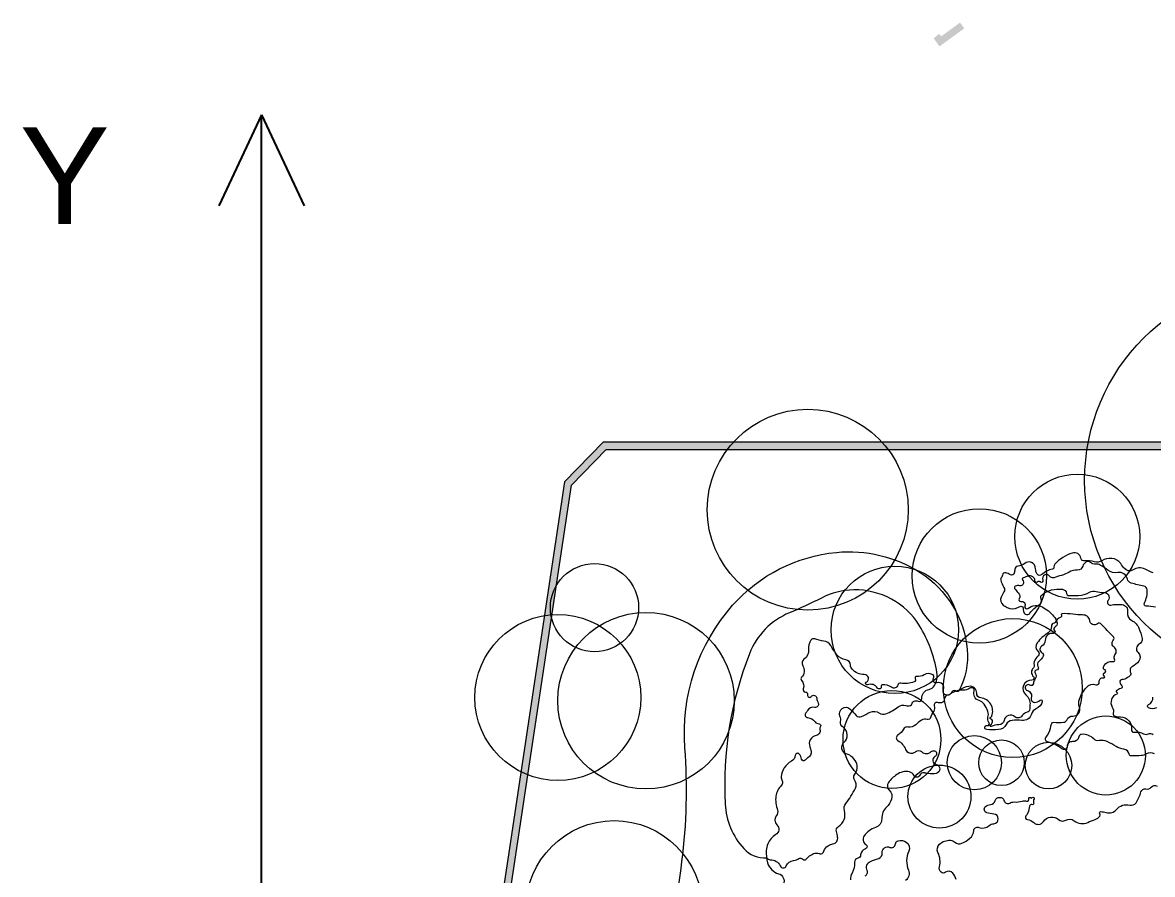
# Model space of a CAD drawing. Header units: millimetres. Extents: x 649586 to 788004, y 156365 to 293101.
# Drawn here: x 649586 to 687372, y 264609 to 293101 of the extents above; entities that cross this region are included whole.
import ezdxf

# ---------------------------------------------------------------- set-up
doc = ezdxf.new("R2010")
doc.units = ezdxf.units.MM
for name, color, linetype in [('archi', 7, 'Continuous'), ('rock', 30, 'Continuous'), ('坐标系', 7, 'Continuous')]:
    doc.layers.add(name, color=color, linetype=linetype)
for name, color, linetype, lineweight in [('archiw', 255, 'Continuous', 0), ('plant', 90, 'Continuous', 0), ('road', 50, 'Continuous', 0)]:
    doc.layers.add(name, color=color, linetype=linetype, lineweight=lineweight)
doc.styles.get("Standard").update_dxf_attribs({"font": 'arial.ttf'})

msp = doc.modelspace()

# ---------------------------------------------------------------- hatches: boundary and pattern name
at = {"layer": 'archiw'}
h = msp.add_hatch(color=256, dxfattribs=at)
h.dxf.hatch_style = 1
edge = h.paths.add_edge_path()
edge.add_line((680109, 292502), (680253, 292304))
edge.add_line((680253, 292304), (681081, 292907))
edge.add_line((681081, 292907), (680940, 293101))
edge.add_line((680940, 293101), (680306, 292640))
edge.add_line((680306, 292640), (680240, 292723))
edge.add_line((680240, 292723), (680053, 292573))
edge.add_line((680053, 292573), (680109, 292502))
at = {"layer": 'archiw', "lineweight": 15}
h = msp.add_hatch(color=0, dxfattribs=at)
h.dxf.hatch_style = 1
h.paths.add_polyline_path([(661537, 169234), (661298, 169215), (661383, 168167), (661622, 168187)])
h.paths.add_polyline_path([(661817, 184138), (661577, 184127), (661602, 183578), (661842, 183588)])
h.paths.add_polyline_path([(661769, 185224), (661529, 185213), (661552, 184686), (661792, 184697)])
h.paths.add_polyline_path([(661125, 192974), (661365, 192988), (661314, 193881), (661074, 193868)])
h.paths.add_polyline_path([(661186, 196156), (660946, 196142), (660992, 195335), (661231, 195349)])
h.paths.add_polyline_path([(763625, 292227), (763625, 259422), (762122, 259422), (762122, 259182), (763625, 259182), (763625, 255406), (763865, 255406), (763865, 292227), (763865, 292467), (740086, 292467), (740086, 292227), (740086, 269506), (726598, 269506), (726598, 269035), (724257, 269035), (724257, 284312), (704266, 284312), (704266, 279065), (668998, 279065), (667715, 277743), (665356, 262079), (663663, 258059), (663663, 234492), (660462, 230565), (653640, 230565), (653640, 207333), (657864, 207333), (657864, 201885), (660763, 201885), (660872, 197588), (656789, 197450), (657658, 181179), (660398, 181179), (661138, 171221), (657138, 170775), (657576, 163625), (702454, 162314), (703246, 163037), (704943, 162990), (707445, 162920), (707452, 163160), (705189, 163223), (705263, 165876), (705270, 166116), (705315, 167725), (707292, 167670), (707298, 167909), (706089, 167943), (706115, 168857), (705875, 168863), (705849, 167950), (705081, 167971), (704949, 163230), (703156, 163280), (702364, 162556), (661981, 163737), (661886, 164916), (661646, 164897), (661739, 163744), (657802, 163859), (657629, 166687), (660311, 166936), (660288, 167175), (657614, 166927), (657391, 170562), (661156, 170981), (661240, 169934), (661479, 169953), (661394, 171008), (660639, 181179), (661950, 181179), (661931, 181589), (661692, 181578), (661699, 181419), (660621, 181419), (657886, 181419), (657669, 185465), (659444, 185526), (659664, 182433), (661649, 182522), (661660, 182289), (661899, 182300), (661870, 182963), (661630, 182953), (661639, 182762), (659887, 182684), (659667, 185773), (657657, 185705), (657580, 187139), (661433, 187344), (661446, 187062), (661686, 187072), (661662, 187597), (657567, 187378), (657431, 189926), (661524, 190161), (661424, 191931), (661185, 191918), (661271, 190387), (657419, 190166), (657042, 197218), (660878, 197348), (660894, 197064), (661133, 197077), (661118, 197356), (660997, 202125), (658104, 202125), (658104, 207573), (653880, 207573), (653880, 230325), (660576, 230325), (663903, 234407), (663903, 258011), (665589, 262013), (667941, 277631), (669100, 278825), (704266, 278825), (704266, 254756), (702638, 254756), (702638, 254516), (702638, 253640), (702878, 253640), (702878, 254516), (704266, 254516), (704266, 251633), (704506, 251633), (704506, 265403), (724017, 265403), (724017, 251681), (724257, 251681), (724257, 252385), (725370, 252385), (725370, 252625), (724257, 252625), (724257, 265883), (724017, 265883), (724017, 265643), (704506, 265643), (704506, 278825), (704506, 284072), (724017, 284072), (724017, 268795), (724017, 267474), (724257, 267474), (724257, 268181), (724497, 268181), (724497, 268795), (726598, 268795), (726598, 252382), (727078, 252382), (727078, 252622), (726838, 252622), (726838, 269266), (740086, 269266), (740086, 255406), (740326, 255406), (740326, 292227)])

# ---------------------------------------------------------------- linework, layer by layer
at = {"layer": 'archi', "lineweight": 15}
for points in [[(763865, 292467), (740086, 292467), (740086, 292227), (740086, 269506), (726598, 269506), (726598, 269035), (724257, 269035), (724257, 284312), (704266, 284312), (704266, 279065), (668998, 279065), (667715, 277743), (665356, 262079), (663663, 258059), (663663, 234492), (660462, 230565), (653640, 230565), (653640, 207333)], [(653880, 207573), (653880, 230325), (660576, 230325), (663903, 234407), (663903, 258011), (665589, 262013), (667941, 277631), (669100, 278825), (704266, 278825)]]:
    msp.add_lwpolyline(points, dxfattribs=at)
at = {"layer": 'plant', "lineweight": 15}
for centre, radius in [((691827, 277790), 6721), ((675845, 276807), 3360), ((684860, 275906), 2090), ((681582, 274595), 2247), ((668714, 273531), 1475), ((678758, 272787), 2131), ((667487, 270526), 2774), ((670435, 270418), 2951), ((682702, 270842), 2322), ((678662, 269123), 1637), ((685816, 268586), 1323), ((681417, 268345), 907), ((682324, 268345), 762), ((683896, 268249), 778), ((680250, 267212), 1053), ((669370, 263457), 2951)]:
    msp.add_circle(centre, radius, dxfattribs=at)
at = {"layer": 'road', "lineweight": 15}
for points in [[(671172, 261313, -0.001438), (671638, 265040, 0.050926), (671735, 268842, -0.202578), (673334, 273609, -0.190019), (676806, 275381, -0.16795), (679604, 274707, -0.230355), (681180, 272129, -0.150053), (680897, 270747, -0.470445), (680820, 270732, 0.487014), (680653, 270695, -0.258015), (680524, 270602, 0.394238), (680419, 270479, -0.363689), (680321, 270350, -0.1311), (680180, 270355, 0.626392), (680078, 270247, -0.251281), (680057, 270073, 0.090199), (679955, 269856, -0.418482), (679842, 269791, 0.20217), (679653, 269767, 0.062928), (679456, 269616, -0.248891), (679197, 269539, 0.337526), (679046, 269465, -0.145392), (678860, 269268, 0.575367), (678860, 269086, -0.166413), (679119, 268787, 0.366161), (679355, 268663, 0.141446), (679456, 268717, -0.410975), (679653, 268717, 0.410975), (679976, 268717, -1.166333), (680098, 268549, 0.713495), (680135, 268288, -0.826554), (680135, 267983, -0.094958), (679874, 267983, 0.007045), (679745, 268006, 0.33379), (679589, 267924, -0.632172), (679394, 267924, 0.235753), (679250, 268037, 0.206544), (678821, 267948, 0.078873), (678544, 267679, 0.385655), (678568, 267430, -0.299272), (678646, 267122, -0.114611), (678481, 266861, 0.202887), (678321, 266471, -0.330197), (678111, 266180, 0.165908), (677730, 265900, 0.429552), (677790, 265610, -0.628217), (677775, 265466, 0.292505), (677615, 265260, -0.32906), (677519, 265151, 0.366056), (677414, 265016, -0.139459), (677327, 264653, 0.153372), (677280, 264429, -0.368384)], [(687399, 274691, -0.007694), (687126, 274822, 0.268635), (686725, 274797, -0.39463), (686427, 274847, -0.012448), (686313, 275003, 0.225682), (686011, 275177, 0.157713), (685678, 275097, -0.212187), (685438, 275066, 0.104713), (685107, 275093, -0.400962), (684980, 275186, 0.456266), (684694, 275358, 0.126594), (684105, 274983, 0.23958), (684080, 274898, -0.405244), (684029, 274820, 0.127889), (683669, 274635, -0.462497), (683515, 274657, -0.146938), (683466, 274834, 0.313999), (683324, 275045, 0.267104), (683105, 275011, -0.14452), (682877, 274919, 0.357468), (682774, 274816, -0.034455), (682752, 274683, -0.524297), (682624, 274634, 0.102945), (682467, 274699, 0.413507), (682354, 274623, -0.10731), (682300, 274495, 0.291169), (682298, 274462, 0.58244)], [(682298, 274462, 0.067079), (682407, 274210, -0.276845), (682407, 274055, 0.024034), (682315, 273884, 0.366542), (682385, 273619, 0.033001), (682516, 273540, 0.243414), (682870, 273540, -0.069347), (682973, 273577, -0.529873), (683054, 273497, 0.205713), (683089, 273348, 0.506023), (683278, 273348, -0.100023), (683586, 273628, 0.38439), (683647, 273827, -0.351014), (683681, 273965, -0.198525), (684361, 274148, -0.346924), (684499, 274008, 0.386486), (684581, 273934, 0.005236), (684905, 273941, 0.127052), (685272, 274049, -0.219442), (685490, 274072, 0.105255), (685736, 274043, -0.652288), (685888, 273770, 0.684093), (685981, 273620, -0.075371), (686359, 273632, -0.435302), (686541, 273382, 0.33984), (686680, 273104, -0.187107), (686924, 272841, -0.042561), (687026, 272505, -0.342778), (686931, 272307, 0.527739), (686891, 272030, -0.392675), (686915, 271738, -0.108463), (686704, 271564, 0.422558), (686642, 271362, -0.361116), (686620, 271250, -0.062042), (686452, 271144, -0.120893), (686357, 271125, 0.459135), (686284, 271047, 0.170024), (686346, 270917, -0.615144), (686315, 270823, 0.162897), (686172, 270750, 0.55018), (686184, 270700, -0.708575), (686184, 270641, 0.478369), (686030, 270206, -0.195742), (686064, 269999, 0.411198), (686127, 269899, 0.055865), (686309, 269877, -0.449458), (686674, 269459, 0.49108), (686768, 269365, -0.150044), (687079, 269312, 0.238265), (687239, 269312, -0.299831), (687402, 269293, 0.263693)], [(687442, 268637, 0.306767), (687168, 268637, -0.140777), (687000, 268582, -0.003101), (686663, 268572, -0.367285), (686595, 268627, 0.322015), (686422, 268793, -0.109971), (686158, 268891, 0.042262), (685864, 269049, 0.141984), (685589, 269083, -0.243742), (685413, 269142, 0.10697), (685236, 269260, 0.118213), (685004, 269292, 0.332108), (684914, 269210, -0.385941), (684699, 269049, 0.431137), (684522, 268893, -0.610287), (684345, 268810, 0.10511), (683864, 269041, -0.566947), (683816, 269197, 0.142974), (683963, 269505, -0.05208), (684004, 269653, -0.330671), (684076, 269698, 0.038572), (684404, 269698, 0.286247), (684506, 269773, -0.323563), (684712, 269905, 0.53876), (684935, 270203, -0.174974), (684935, 270472, -0.098954), (685175, 270870, -0.289988), (685484, 270954, 0.558942), (685595, 271051, -0.540318), (685734, 271181, 0.831481), (685763, 271244, -0.602904), (685777, 271356, 0.804115), (685761, 271464, -0.373457), (685735, 271490, -0.14311), (685757, 271593, -0.337302), (686050, 271725, 0.671218), (686109, 271807, -0.335245), (686121, 271953, 0.447711), (686091, 272208, -0.464192), (686070, 272453, 0.412687), (686070, 272555, -0.011676), (685664, 272982, 0.393993), (685532, 272993, -0.600468), (685276, 273106, 0.237536), (685194, 273243, 0.146109), (685037, 273287, -0.042482), (684715, 273309, 0.050139), (684352, 273329, 0.543758), (684328, 273287, -0.45635), (684293, 273202, 0.224737), (684123, 273038, -0.278496), (684090, 273012, 0.390665), (683996, 272901, -0.26767), (683889, 272694, 0.087912), (683519, 272354, 0.403947), (683553, 272067, -0.473147), (683553, 271923, 0.154498), (683418, 271715, 0.136197), (683418, 271612, -0.275232), (683393, 271520, 0.424917), (683393, 271224, -0.698863), (683340, 271104, 0.723098), (683142, 270615, -0.248556), (683277, 270279, 0.035485), (683272, 270147, -0.364158), (683182, 270031, 0.199671), (683019, 269919, -0.453195), (682771, 269882, 0.574089), (682411, 269756, -0.35607), (682239, 269613, 0.102525), (681983, 269556, -0.957526), (681955, 269613, 0.322189), (682023, 269756, 0.366249), (681961, 269807, -0.872828), (681953, 269859, 0.234173), (682002, 269905, 0.490736), (681630, 270512, -0.390302), (681495, 270667, 0.464386), (681235, 270899, 0.141591), (680897, 270747, 5.85618)], [(680808, 264437, 0.120021), (680694, 264655, 0.396927), (680450, 264679, -0.341794), (680308, 264679, -0.305146), (680247, 264864, 0.185687), (680201, 265343, -0.33741), (680255, 265623, -0.19879), (680618, 265751, -0.171942), (680767, 265689, 0.297651), (681002, 265652, 0.068192), (681267, 265817, 0.202496), (681399, 266073, -0.500941), (681568, 266180, 0.273474), (681907, 266238, -0.158686), (682069, 266305, 0.92831), (682069, 266628, -0.051178), (681837, 266670, -0.596199), (681791, 266877, -0.161096), (681961, 266948, 0.315146), (682119, 267076, -0.755902), (682409, 267076, 0.484959), (682600, 266997, -0.141831), (682744, 267031, 0.078137), (683023, 267060, -0.130729), (683161, 267060, 0.609663), (683241, 267148, -0.839342), (683290, 267177, 0.4605), (683354, 267177, -0.937466), (683413, 267133, 0.249529), (683401, 267005, -0.653908), (683342, 266943, 0.480113), (683262, 266894, -0.055065), (683208, 266670, -0.111259), (683143, 266567, 0.637829), (683187, 266444, -0.17477), (683402, 266344, 0.474518), (683730, 266379, -0.458827), (684231, 266444, 0.328724), (684476, 266421, -0.312766), (684756, 266403, 0.282925), (685211, 266347, -0.029791), (685462, 266445, 0.178889), (685609, 266561, 0.282762), (685609, 266640, -0.615249), (685651, 266708, -0.049109), (685823, 266677, 0.298087), (686173, 266784, -0.29064), (686613, 266927, 0.31947), (686826, 267008, 0.081), (686991, 267371, -0.403428), (687150, 267466, 0.281258), (687333, 267527, -0.356821), (687531, 267564, 0.353069)], [(677761, 264565, 0.460265), (677833, 264742, -0.437149), (677942, 265041, -0.015959), (678218, 265146, 0.349228), (678337, 265334, -0.582412), (678589, 265514, 0.528938), (678779, 265628, -0.323586), (678868, 265737, -0.222031), (679140, 265689, -0.35918), (679224, 265385, 0.204582), (679213, 264750, -0.337234), (679119, 264404, 0.437835)]]:
    msp.add_lwpolyline(points, format="xyb", dxfattribs=at)
msp.add_lwpolyline([(674474, 265167, 0.291473), (674591, 265099, -0.301831), (674928, 264891, 0.640121), (675129, 264891, -0.248054), (675373, 265077, 0.089799), (675552, 265142, -0.360448), (675678, 265120, 0.458233), (675796, 265120, -0.109453), (676041, 265303, -0.21486), (676224, 265303, 0.470544), (676384, 265382, -0.211111), (676528, 265570, -0.083434), (676688, 265627, 0.419739), (676846, 265854, 0.010577), (676805, 266045, -0.317935), (676870, 266206, 0.334307), (677070, 266747, -0.246792), (677115, 266979, 0.056803), (677438, 267491, 0.280164), (677411, 267772, -0.33298), (677411, 267944, 0.122149), (677497, 268148, 0.122024), (677484, 268303, 0.24009), (677133, 268644, -0.591397), (677056, 269017, 0.49826), (677025, 269531, -0.299937), (676945, 269720, 0.147708), (676924, 269904, -0.826362), (677269, 270137, -0.01933), (677463, 269927, 0.349256), (677648, 269891, -0.00723), (677930, 270033, -0.277859), (678246, 270004, 0.258123), (678456, 269977, 0.072105), (678873, 270217, -0.261233), (679127, 270257, 0.180096), (679279, 270257, 0.245381), (679328, 270311, -0.486094), (679537, 270403, 0.589244), (679660, 270482, -0.376924), (679902, 270799, 0.206963), (680082, 270923, 0.182784), (680168, 271360, 0.096579), (679581, 272928, 0.266623), (677383, 274126, 0.112496), (676300, 273853, -0.018523), (675231, 273359, 0.203281), (673895, 271990, 0.106686), (673085, 266959, 0.172471), (673704, 265472, 0.233074)], format="xyb", close=True, dxfattribs=at)
at = {"layer": 'rock', "lineweight": 15}
for points in [[(687481, 273547, 0.033122), (687166, 273581, -0.556824), (687104, 273690, 0.148791), (687197, 274128, 0.331174), (687087, 274251, -0.013599), (686666, 274351, -0.283282), (686536, 274487, 0.402518), (686214, 274706, -0.201194), (685885, 274783, 0.014186), (685630, 274957, 0.178122), (685484, 274989, -0.217838), (685299, 275045, 0.310338), (685158, 275062, 0.208335), (685042, 274918, -0.355401), (684861, 274789, 0.150479), (684584, 274723, -0.058281), (684333, 274611, -0.005734), (684073, 274533, -0.322497), (683935, 274583, 0.91327), (683708, 274456, -0.822647), (683614, 274390, 0.400843), (683531, 274390, -0.665664), (683443, 274429, 1.016099), (683443, 274429, 0.528305), (683215, 274586, -0.022805), (683053, 274532, 0.551908), (683031, 274459, -0.32893), (683044, 274309, -0.314758), (682940, 274264, 0.149059), (682786, 274249, 0.477151), (682765, 274175, 0.050604), (682888, 274030, -0.348295), (682916, 273825, 0.641036), (682975, 273740, -0.577193), (683111, 273578, 0.738376), (683208, 273505, -0.124729), (683449, 273600, -0.152672), (683683, 273559, -0.099447), (684070, 273249, -0.107944), (684188, 273023, -0.369924), (684129, 272898, 0.518864), (684101, 272756, -0.717105), (684056, 272669, 0.453707), (683787, 272443, -0.260789), (683668, 272240, 0.243922), (683608, 272146, 0.317517), (683679, 272025, -0.422121), (683720, 271911, -0.119369), (683573, 271733, 0.402279), (683545, 271561, -0.567288), (683489, 271439, 0.583192), (683447, 271341, -0.337389), (683447, 271145, 0.148242), (683391, 270994, -0.584244), (683275, 270939, 1.165207), (683190, 270763, -0.41568), (683322, 270510, 0.523762), (683434, 270364, 0.161094), (683615, 270435, -0.733148), (683690, 270386, -0.225854), (683483, 270147, 0.220968), (683327, 269970, -0.370048), (683006, 269762, 0.067075), (682677, 269762, 0.246052), (682483, 269624, -0.25969), (682225, 269451, -0.041361), (681830, 269451, -1.045963), (681847, 269589, 0.704487), (681907, 269695, -0.260755), (681872, 269868, 0.155585), (681872, 270055, 0.086213), (681741, 270306, 0.154346), (681575, 270422, -0.219379), (681420, 270563, -0.175359), (681411, 270734, 0.718366), (681268, 270835, -0.175733), (681035, 270768, 0.188233), (680600, 270632, -0.768522), (680384, 270791, 0.627362), (680174, 271018, -0.684934), (680050, 271176, 0.449135), (680010, 271301, 0.245743), (679736, 271283, -0.167631), (679491, 271230, 0.608446), (679440, 271154, -0.445811), (679402, 271047, -0.149019), (678961, 271005, 0.395237), (678857, 270941, -0.523509), (678650, 270867, 0.173075), (678349, 270954, 0.454427), (678305, 270896, -0.821759), (678176, 270843, 0.347066), (677842, 270952, -0.933892), (677804, 271036, 0.788009), (677737, 271294, -0.223399), (677328, 271478, -0.165543), (677274, 271612, 0.360837), (677116, 271784, -0.191862), (676830, 271944, -0.041131), (676615, 272261, 0.243932), (676379, 272415, -0.067595), (676078, 272486, 0.349734), (675953, 272447, 0.173326), (675871, 272125, -0.273568), (675720, 271807, 0.411577), (675677, 271589, -0.359126), (675638, 271203, 0.411281), (675636, 271095, -0.289261), (675694, 270818, 0.512041), (675766, 270710, -0.466765), (675842, 270612, 0.805744), (675961, 270558, -0.678956), (676148, 270508, 0.077646), (676195, 270339, -0.612918), (676080, 270195, 0.321213), (675835, 270086, -0.053768), (675783, 270016, 0.611284), (675842, 269855, -0.202983), (676093, 269710, 0.237791), (676222, 269647, -0.590943), (676272, 269558, 0.196787), (676255, 269455, -0.424887), (676124, 269255, 0.471865), (675917, 268878, -0.058975), (675957, 268729, -0.310341), (675848, 268507, 0.103804), (675761, 268431, -0.657331), (675641, 268460, 0.1307), (675561, 268634, 0.679931), (675427, 268591, -0.263002), (675297, 268392, 0.262787), (674959, 267873, 0.148779), (674989, 267744, -0.342793), (674969, 267591, 0.078599), (674845, 267424, 0.083464), (674780, 267223, 0.073767), (674780, 266996, 0.0382), (674835, 266754, -0.258291), (674798, 266578, 0.400548), (674814, 266264, -0.496431), (674779, 265941, 0.158895), (674509, 265630, 0.084135), (674458, 265413, 0.087333), (674504, 264996, 0.256174), (674868, 264632, -0.450093), (675031, 264287, 0.205008)], [(687508, 270179, -0.223914), (687243, 270179, -0.634101), (687243, 270287, 0.313997), (687389, 270541, -0.258137)]]:
    msp.add_lwpolyline(points, format="xyb", dxfattribs=at)
at = {"layer": '坐标系'}
for points in [[(657576, 290015), (656145, 286973)], [(657576, 163625), (657576, 290015)], [(657576, 290015), (659007, 286973)]]:
    msp.add_lwpolyline(points, dxfattribs=at)

# ---------------------------------------------------------------- texts
at = {"layer": '坐标系', "lineweight": 53}
msp.add_text('Y', height=3240, dxfattribs=at).set_placement((649487, 286359))

doc.saveas('drawing.dxf')
